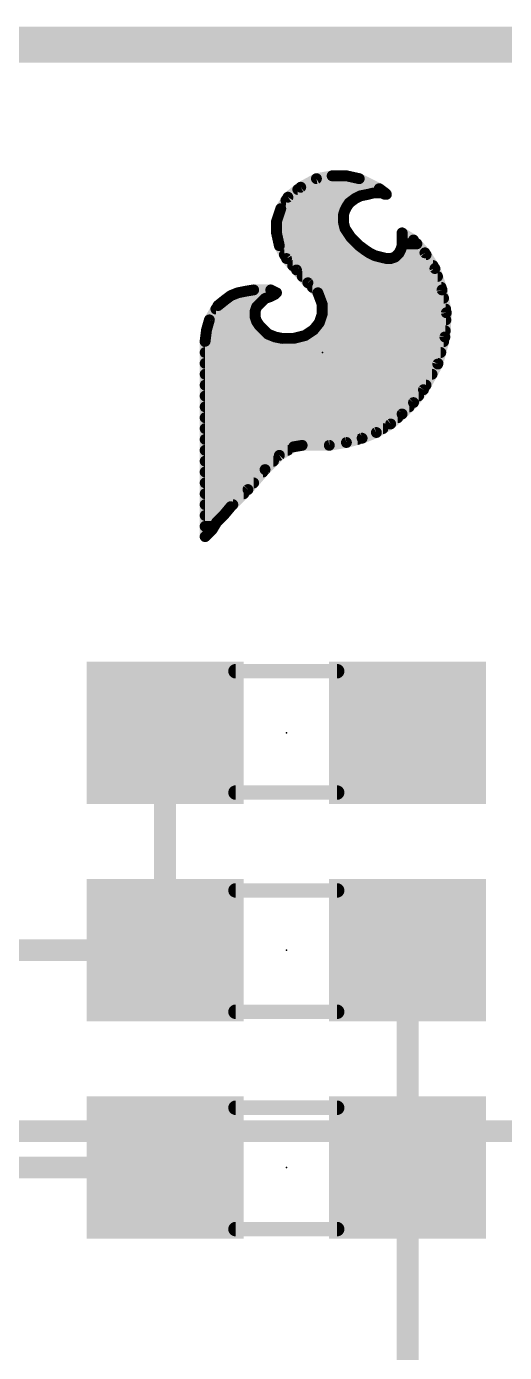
# Model space of a CAD drawing. Extents: x -41 to 66, y -18 to 26.
# Drawn here: x 22.06 to 25.4, y 16.23 to 25.53 of the extents above; entities that cross this region are included whole.
import ezdxf

# ---------------------------------------------------------------- set-up
doc = ezdxf.new("R2010")
doc.units = 0
for name, color, linetype in [('1', 12, 'CONTINUOUS'), ('16', 132, 'CONTINUOUS'), ('20', 31, 'CONTINUOUS'), ('23', 53, 'CONTINUOUS'), ('51', 53, 'CONTINUOUS')]:
    doc.layers.add(name, color=color, linetype=linetype)

# ---------------------------------------------------------------- blocks, each defined once
blk = doc.blocks.new('RECT')
blk.add_solid([(-0.5, -0.5), (0.5, -0.5), (-0.5, 0.5), (0.5, 0.5)])

msp = doc.modelspace()

# ---------------------------------------------------------------- linework, layer by layer
at = {"layer": '1'}
for points, const_width in [([(0, 25.4), (30.48, 25.4)], 0.254), ([(24.087, 24.46), (23.977, 24.4)], 0.0762), ([(24.197, 24.48), (24.087, 24.46)], 0.0762), ([(24.0881, 24.4602), (24.3861, 24.4602)], 0.0762), ([(24.297, 24.48), (24.197, 24.48)], 0.0762), ([(24.387, 24.46), (24.297, 24.48)], 0.0762), ([(24.527, 24.39), (24.387, 24.46)], 0.0762), ([(23.887, 24.33), (23.837, 24.25)], 0.0762), ([(23.977, 24.4), (23.887, 24.33)], 0.0762), ([(23.9564, 24.384), (24.535, 24.384)], 0.0762), ([(24.357, 24.32), (24.397, 24.34)], 0.0762), ([(24.397, 24.34), (24.447, 24.35)], 0.0762), ([(24.447, 24.35), (24.487, 24.36)], 0.0762), ([(24.487, 24.36), (24.547, 24.36)], 0.0762), ([(24.567, 24.36), (24.527, 24.39)], 0.0762), ([(24.547, 24.36), (24.567, 24.35)], 0.0762), ([(24.577, 24.35), (24.567, 24.36)], 0.0762), ([(24.567, 24.35), (24.577, 24.35)], 0.0762), ([(23.837, 24.25), (23.807, 24.16)], 0.0762), ([(23.8309, 24.2316), (24.2842, 24.2316)], 0.0762), ([(23.8731, 24.3078), (24.3407, 24.3078)], 0.0762), ([(24.277, 24.21), (24.287, 24.24)], 0.0762), ([(24.287, 24.24), (24.297, 24.26)], 0.0762), ([(24.297, 24.26), (24.317, 24.29)], 0.0762), ([(24.317, 24.29), (24.357, 24.32)], 0.0762), ([(23.807, 24.16), (23.807, 24.08)], 0.0762), ([(23.807, 24.1554), (24.277, 24.1554)], 0.0762), ([(24.277, 24.15), (24.277, 24.21)], 0.0762), ([(24.287, 24.11), (24.277, 24.15)], 0.0762), ([(23.807, 24.08), (23.827, 23.99)], 0.0762), ([(23.8072, 24.0792), (24.3075, 24.0792)], 0.0762), ([(24.327, 24.05), (24.287, 24.11)], 0.0762), ([(24.387, 23.99), (24.327, 24.05)], 0.0762), ([(24.687, 24.08), (24.687, 23.99)], 0.0762), ([(24.767, 24.03), (24.687, 24.08)], 0.0762), ([(24.687, 24.0792), (24.6883, 24.0792)], 0.0762), ([(23.8241, 24.003), (24.374, 24.003)], 0.0762), ([(23.827, 23.99), (23.877, 23.9)], 0.0762), ([(24.427, 23.96), (24.387, 23.99)], 0.0762), ([(24.457, 23.94), (24.427, 23.96)], 0.0762), ([(24.677, 23.96), (24.667, 23.94)], 0.0762), ([(24.687, 23.99), (24.677, 23.96)], 0.0762), ([(24.687, 24.003), (24.791, 24.003)], 0.0762), ([(24.847, 23.94), (24.767, 24.03)], 0.0762), ([(23.8621, 23.9268), (24.4834, 23.9268)], 0.0762), ([(23.877, 23.9), (23.947, 23.82)], 0.0762), ([(24.497, 23.92), (24.457, 23.94)], 0.0762), ([(24.577, 23.9), (24.497, 23.92)], 0.0762), ([(24.607, 23.9), (24.577, 23.9)], 0.0762), ([(24.637, 23.91), (24.607, 23.9)], 0.0762), ([(24.667, 23.94), (24.637, 23.91)], 0.0762), ([(24.6538, 23.9268), (24.8554, 23.9268)], 0.0762), ([(24.917, 23.83), (24.847, 23.94)], 0.0762), ([(23.9202, 23.8506), (24.9039, 23.8506)], 0.0762), ([(23.947, 23.82), (24.027, 23.73)], 0.0762), ([(23.9875, 23.7744), (24.9355, 23.7744)], 0.0762), ([(24.967, 23.68), (24.917, 23.83)], 0.0762), ([(23.647, 23.68), (23.587, 23.67)], 0.0762), ([(23.767, 23.68), (23.647, 23.68)], 0.0762), ([(23.807, 23.66), (23.767, 23.68)], 0.0762), ([(24.027, 23.73), (24.097, 23.66)], 0.0762), ([(24.0588, 23.6982), (24.9609, 23.6982)], 0.0762), ([(24.997, 23.52), (24.967, 23.68)], 0.0762), ([(23.447, 23.61), (23.397, 23.57)], 0.0762), ([(23.487, 23.64), (23.447, 23.61)], 0.0762), ([(23.463, 23.622), (23.733, 23.622)], 0.0762), ([(23.537, 23.66), (23.487, 23.64)], 0.0762), ([(23.587, 23.67), (23.537, 23.66)], 0.0762), ([(23.667, 23.56), (23.727, 23.62)], 0.0762), ([(23.727, 23.62), (23.757, 23.63)], 0.0762), ([(23.757, 23.63), (23.797, 23.65)], 0.0762), ([(23.797, 23.65), (23.807, 23.66)], 0.0762), ([(24.097, 23.66), (24.127, 23.58)], 0.0762), ([(24.1113, 23.622), (24.9779, 23.622)], 0.0762), ([(24.127, 23.58), (24.127, 23.51)], 0.0762), ([(23.397, 23.57), (23.337, 23.47)], 0.0762), ([(23.3825, 23.5458), (23.6623, 23.5458)], 0.0762), ([(23.657, 23.53), (23.667, 23.56)], 0.0762), ([(23.657, 23.49), (23.657, 23.53)], 0.0762), ([(23.667, 23.46), (23.657, 23.49)], 0.0762), ([(24.127, 23.51), (24.107, 23.45)], 0.0762), ([(24.127, 23.5458), (24.9922, 23.5458)], 0.0762), ([(24.987, 23.35), (24.997, 23.52)], 0.0762), ([(23.317, 23.4), (23.307, 23.32)], 0.0762), ([(23.3162, 23.3934), (23.7236, 23.3934)], 0.0762), ([(23.337, 23.47), (23.317, 23.4)], 0.0762), ([(23.3369, 23.4696), (23.6638, 23.4696)], 0.0762), ([(23.687, 23.43), (23.667, 23.46)], 0.0762), ([(23.747, 23.37), (23.687, 23.43)], 0.0762), ([(24.067, 23.4), (24.007, 23.36)], 0.0762), ([(24.0571, 23.3934), (24.9896, 23.3934)], 0.0762), ([(24.107, 23.45), (24.067, 23.4)], 0.0762), ([(24.1135, 23.4696), (24.994, 23.4696)], 0.0762), ([(23.307, 23.32), (23.307, 21.95)], 0.0762), ([(23.307, 23.3172), (24.9784, 23.3172)], 0.0762), ([(23.797, 23.35), (23.747, 23.37)], 0.0762), ([(23.847, 23.34), (23.797, 23.35)], 0.0762), ([(23.927, 23.34), (23.847, 23.34)], 0.0762), ([(24.007, 23.36), (23.927, 23.34)], 0.0762), ([(24.937, 23.16), (24.987, 23.35)], 0.0762), ([(23.307, 23.241), (24.9583, 23.241)], 0.0762), ([(23.307, 23.1648), (24.9383, 23.1648)], 0.0762), ([(24.837, 22.98), (24.937, 23.16)], 0.0762), ([(23.307, 23.0886), (24.8973, 23.0886)], 0.0762), ([(23.307, 23.0124), (24.855, 23.0124)], 0.0762), ([(23.307, 22.9362), (24.8029, 22.9362)], 0.0762), ([(24.767, 22.89), (24.837, 22.98)], 0.0762), ([(23.307, 22.86), (24.737, 22.86)], 0.0762), ([(24.687, 22.81), (24.767, 22.89)], 0.0762), ([(23.307, 22.7838), (24.6571, 22.7838)], 0.0762), ([(24.607, 22.74), (24.687, 22.81)], 0.0762), ([(23.307, 22.7076), (24.553, 22.7076)], 0.0762), ([(24.407, 22.64), (24.507, 22.68)], 0.0762), ([(24.507, 22.68), (24.607, 22.74)], 0.0762), ([(23.307, 22.6314), (24.3755, 22.6314)], 0.0762), ([(23.827, 22.52), (23.927, 22.58)], 0.0762), ([(23.927, 22.58), (23.987, 22.59)], 0.0762), ([(23.987, 22.59), (24.177, 22.59)], 0.0762), ([(24.177, 22.59), (24.297, 22.61)], 0.0762), ([(24.297, 22.61), (24.407, 22.64)], 0.0762), ([(23.307, 22.5552), (23.8857, 22.5552)], 0.0762), ([(23.307, 22.479), (23.786, 22.479)], 0.0762), ([(23.727, 22.42), (23.827, 22.52)], 0.0762), ([(23.307, 22.4028), (23.7123, 22.4028)], 0.0762), ([(23.607, 22.28), (23.727, 22.42)], 0.0762), ([(23.307, 22.3266), (23.6469, 22.3266)], 0.0762), ([(23.487, 22.16), (23.607, 22.28)], 0.0762), ([(23.307, 22.2504), (23.5774, 22.2504)], 0.0762), ([(23.307, 22.1742), (23.5012, 22.1742)], 0.0762), ([(23.307, 22.098), (23.435, 22.098)], 0.0762), ([(23.387, 22.05), (23.437, 22.1)], 0.0762), ([(23.437, 22.1), (23.487, 22.16)], 0.0762), ([(23.307, 22.0218), (23.3701, 22.0218)], 0.0762), ([(23.307, 21.95), (23.357, 22)], 0.0762), ([(23.357, 22), (23.387, 22.05)], 0.0762), ([(23.026, 20.574), (23.026, 19.05)], 0.1524), ([(23.026, 19.05), (21.717, 19.05)], 0.1524), ([(24.726, 19.05), (24.726, 17.526)], 0.1524), ([(23.026, 17.526), (21.971, 17.526)], 0.1524), ([(24.726, 17.526), (24.726, 15.836)], 0.1524)]:
    msp.add_lwpolyline(points, dxfattribs=dict(at, const_width=const_width))
for points, const_width in [([(24.0836, 24.4787, 1), (24.0904, 24.4413)], 0.0381), ([(24.0881, 24.4793, 1), (24.0881, 24.4412)], 0.0381), ([(24.0961, 24.4433, 1), (24.0779, 24.4767)], 0.0381), ([(24.197, 24.4991, 1), (24.197, 24.461)], 0.0381), ([(24.2004, 24.4613, 1), (24.1936, 24.4987)], 0.0381), ([(24.3011, 24.4986, 1), (24.2929, 24.4614)], 0.0381), ([(24.297, 24.461, 1), (24.297, 24.4991)], 0.0381), ([(24.3955, 24.477, 1), (24.3785, 24.443)], 0.0381), ([(24.3829, 24.4414, 1), (24.3911, 24.4786)], 0.0381), ([(24.3861, 24.4412, 1), (24.3861, 24.4793)], 0.0381), ([(23.8753, 24.345, 1), (23.8987, 24.315)], 0.0381), ([(23.9032, 24.3199, 1), (23.8708, 24.3401)], 0.0381), ([(23.9564, 24.4031, 1), (23.9564, 24.365)], 0.0381), ([(23.9679, 24.4167, 1), (23.9861, 24.3833)], 0.0381), ([(23.9887, 24.385, 1), (23.9653, 24.415)], 0.0381), ([(24.3933, 24.3587, 1), (24.4007, 24.3213)], 0.0381), ([(24.4055, 24.323, 1), (24.3885, 24.357)], 0.0381), ([(24.4424, 24.3685, 1), (24.4516, 24.3315)], 0.0381), ([(24.4507, 24.3313, 1), (24.4433, 24.3687)], 0.0381), ([(24.487, 24.379, 1), (24.487, 24.3409)], 0.0381), ([(24.4916, 24.3415, 1), (24.4824, 24.3785)], 0.0381), ([(24.5384, 24.4052, 1), (24.5156, 24.3748)], 0.0381), ([(24.5185, 24.373, 1), (24.5355, 24.407)], 0.0381), ([(24.5555, 24.377, 1), (24.5385, 24.343)], 0.0381), ([(24.535, 24.365, 1), (24.535, 24.4031)], 0.0381), ([(24.547, 24.3409, 1), (24.547, 24.379)], 0.0381), ([(24.5805, 24.3735, 1), (24.5535, 24.3465)], 0.0381), ([(24.567, 24.3691, 1), (24.567, 24.331)], 0.0381), ([(24.5556, 24.3448, 1), (24.5784, 24.3752)], 0.0381), ([(24.5585, 24.333, 1), (24.5755, 24.367)], 0.0381), ([(24.5635, 24.3365, 1), (24.5905, 24.3635)], 0.0381), ([(24.577, 24.331, 1), (24.577, 24.3691)], 0.0381), ([(23.8309, 24.2507, 1), (23.8309, 24.2126)], 0.0381), ([(23.8208, 24.2601, 1), (23.8532, 24.2399)], 0.0381), ([(23.8551, 24.244, 1), (23.8189, 24.256)], 0.0381), ([(23.8731, 24.3269, 1), (23.8731, 24.2888)], 0.0381), ([(24.3051, 24.234, 1), (24.2689, 24.246)], 0.0381), ([(24.2811, 24.2706, 1), (24.3129, 24.2494)], 0.0381), ([(24.314, 24.2515, 1), (24.28, 24.2685)], 0.0381), ([(24.2842, 24.2126, 1), (24.2842, 24.2507)], 0.0381), ([(24.3056, 24.3052, 1), (24.3284, 24.2748)], 0.0381), ([(24.3329, 24.2794, 1), (24.3011, 24.3006)], 0.0381), ([(24.3485, 24.337, 1), (24.3655, 24.303)], 0.0381), ([(24.3407, 24.2888, 1), (24.3407, 24.3269)], 0.0381), ([(24.3684, 24.3048, 1), (24.3456, 24.3352)], 0.0381), ([(23.807, 24.1745, 1), (23.807, 24.1364)], 0.0381), ([(23.7889, 24.166, 1), (23.8251, 24.154)], 0.0381), ([(23.8261, 24.16, 1), (23.788, 24.16)], 0.0381), ([(24.2961, 24.21, 1), (24.258, 24.21)], 0.0381), ([(24.2589, 24.216, 1), (24.2951, 24.204)], 0.0381), ([(24.2955, 24.1546, 1), (24.2585, 24.1454)], 0.0381), ([(24.27, 24.2485, 1), (24.304, 24.2315)], 0.0381), ([(24.277, 24.1364, 1), (24.277, 24.1745)], 0.0381), ([(23.8256, 24.0841, 1), (23.7884, 24.0759)], 0.0381), ([(23.788, 24.08, 1), (23.8261, 24.08)], 0.0381), ([(23.8072, 24.0983, 1), (23.8072, 24.0602)], 0.0381), ([(24.258, 24.15, 1), (24.2961, 24.15)], 0.0381), ([(24.3029, 24.1206, 1), (24.2711, 24.0994)], 0.0381), ([(24.2685, 24.1054, 1), (24.3055, 24.1146)], 0.0381), ([(24.3075, 24.0602, 1), (24.3075, 24.0983)], 0.0381), ([(24.3405, 24.0635, 1), (24.3135, 24.0365)], 0.0381), ([(24.7061, 24.08, 1), (24.668, 24.08)], 0.0381), ([(24.6971, 24.0962, 1), (24.6769, 24.0638)], 0.0381), ([(24.687, 24.0983, 1), (24.687, 24.0602)], 0.0381), ([(24.6883, 24.0602, 1), (24.6883, 24.0983)], 0.0381), ([(23.8241, 24.0221, 1), (23.8241, 23.984)], 0.0381), ([(23.8437, 23.9993, 1), (23.8103, 23.9807)], 0.0381), ([(23.8084, 23.9859, 1), (23.8456, 23.9941)], 0.0381), ([(24.3111, 24.0394, 1), (24.3429, 24.0606)], 0.0381), ([(24.3984, 24.0052, 1), (24.3756, 23.9748)], 0.0381), ([(24.3735, 23.9765, 1), (24.4005, 24.0035)], 0.0381), ([(24.374, 23.984, 1), (24.374, 24.0221)], 0.0381), ([(24.4376, 23.9759, 1), (24.4164, 23.9441)], 0.0381), ([(24.4156, 23.9448, 1), (24.4384, 23.9752)], 0.0381), ([(24.694, 23.9515, 1), (24.66, 23.9685)], 0.0381), ([(24.687, 24.0221, 1), (24.687, 23.984)], 0.0381), ([(24.668, 23.99, 1), (24.7061, 23.99)], 0.0381), ([(24.7051, 23.984, 1), (24.6689, 23.996)], 0.0381), ([(24.7812, 24.0427, 1), (24.7528, 24.0173)], 0.0381), ([(24.7569, 24.0138, 1), (24.7771, 24.0462)], 0.0381), ([(24.791, 23.984, 1), (24.791, 24.0221)], 0.0381), ([(23.8621, 23.9459, 1), (23.8621, 23.9078)], 0.0381), ([(23.8913, 23.9125, 1), (23.8627, 23.8875)], 0.0381), ([(23.8603, 23.8907, 1), (23.8937, 23.9093)], 0.0381), ([(24.4655, 23.957, 1), (24.4485, 23.923)], 0.0381), ([(24.4464, 23.9241, 1), (24.4676, 23.9559)], 0.0381), ([(24.5016, 23.9385, 1), (24.4924, 23.9015)], 0.0381), ([(24.4834, 23.9078, 1), (24.4834, 23.9459)], 0.0381), ([(24.4885, 23.903, 1), (24.5055, 23.937)], 0.0381), ([(24.577, 23.9191, 1), (24.577, 23.881)], 0.0381), ([(24.5724, 23.8815, 1), (24.5816, 23.9185)], 0.0381), ([(24.601, 23.9181, 1), (24.613, 23.8819)], 0.0381), ([(24.607, 23.881, 1), (24.607, 23.9191)], 0.0381), ([(24.6235, 23.9235, 1), (24.6505, 23.8965)], 0.0381), ([(24.643, 23.8919, 1), (24.631, 23.9281)], 0.0381), ([(24.6538, 23.9459, 1), (24.6538, 23.9078)], 0.0381), ([(24.65, 23.9485, 1), (24.684, 23.9315)], 0.0381), ([(24.6805, 23.9265, 1), (24.6535, 23.9535)], 0.0381), ([(24.6589, 23.966, 1), (24.6951, 23.954)], 0.0381), ([(24.8631, 23.9502, 1), (24.8309, 23.9298)], 0.0381), ([(24.8328, 23.9273, 1), (24.8612, 23.9527)], 0.0381), ([(24.8554, 23.9078, 1), (24.8554, 23.9459)], 0.0381), ([(23.9202, 23.8697, 1), (23.9202, 23.8316)], 0.0381), ([(23.9612, 23.8327, 1), (23.9328, 23.8073)], 0.0381), ([(23.9327, 23.8075, 1), (23.9613, 23.8325)], 0.0381), ([(23.9875, 23.7934, 1), (23.9875, 23.7553)], 0.0381), ([(24.9351, 23.836, 1), (24.8989, 23.824)], 0.0381), ([(24.9009, 23.8198, 1), (24.9331, 23.8402)], 0.0381), ([(24.9039, 23.8316, 1), (24.9039, 23.8697)], 0.0381), ([(24.9355, 23.7553, 1), (24.9355, 23.7934)], 0.0381), ([(23.647, 23.699, 1), (23.647, 23.6609)], 0.0381), ([(23.6501, 23.6612, 1), (23.6439, 23.6988)], 0.0381), ([(23.7755, 23.697, 1), (23.7585, 23.663)], 0.0381), ([(23.767, 23.6609, 1), (23.767, 23.699)], 0.0381), ([(24.0405, 23.7435, 1), (24.0135, 23.7165)], 0.0381), ([(24.0128, 23.7173, 1), (24.0412, 23.7427)], 0.0381), ([(24.0588, 23.7172, 1), (24.0588, 23.6791)], 0.0381), ([(24.9857, 23.6835, 1), (24.9483, 23.6765)], 0.0381), ([(24.9609, 23.6791, 1), (24.9609, 23.7172)], 0.0381), ([(23.4356, 23.6252, 1), (23.4584, 23.5948)], 0.0381), ([(23.4589, 23.5951, 1), (23.4351, 23.6249)], 0.0381), ([(23.463, 23.641, 1), (23.463, 23.6029)], 0.0381), ([(23.4799, 23.6577, 1), (23.4941, 23.6223)], 0.0381), ([(23.4984, 23.6248, 1), (23.4756, 23.6552)], 0.0381), ([(23.5333, 23.6787, 1), (23.5407, 23.6413)], 0.0381), ([(23.5441, 23.6423, 1), (23.5299, 23.6777)], 0.0381), ([(23.5839, 23.6888, 1), (23.5901, 23.6512)], 0.0381), ([(23.5907, 23.6513, 1), (23.5833, 23.6887)], 0.0381), ([(23.721, 23.6381, 1), (23.733, 23.6019)], 0.0381), ([(23.7405, 23.6065, 1), (23.7135, 23.6335)], 0.0381), ([(23.733, 23.6029, 1), (23.733, 23.641)], 0.0381), ([(23.7485, 23.647, 1), (23.7655, 23.613)], 0.0381), ([(23.763, 23.6119, 1), (23.751, 23.6481)], 0.0381), ([(23.7835, 23.6635, 1), (23.8105, 23.6365)], 0.0381), ([(23.8055, 23.633, 1), (23.7885, 23.667)], 0.0381), ([(23.8205, 23.6465, 1), (23.7935, 23.6735)], 0.0381), ([(23.7985, 23.643, 1), (23.8155, 23.677)], 0.0381), ([(24.1148, 23.6667, 1), (24.0792, 23.6533)], 0.0381), ([(24.0835, 23.6465, 1), (24.1105, 23.6735)], 0.0381), ([(24.1113, 23.641, 1), (24.1113, 23.6029)], 0.0381), ([(24.1461, 23.58, 1), (24.108, 23.58)], 0.0381), ([(24.9489, 23.674, 1), (24.9851, 23.686)], 0.0381), ([(24.9779, 23.6029, 1), (24.9779, 23.641)], 0.0381), ([(23.3825, 23.5648, 1), (23.3825, 23.5267)], 0.0381), ([(23.3851, 23.5849, 1), (23.4089, 23.5551)], 0.0381), ([(23.4133, 23.5602, 1), (23.3807, 23.5798)], 0.0381), ([(23.6389, 23.536, 1), (23.6751, 23.524)], 0.0381), ([(23.6751, 23.496, 1), (23.6389, 23.484)], 0.0381), ([(23.6761, 23.53, 1), (23.638, 23.53)], 0.0381), ([(23.6535, 23.5735, 1), (23.6805, 23.5465)], 0.0381), ([(23.6851, 23.554, 1), (23.6489, 23.566)], 0.0381), ([(23.6623, 23.5267, 1), (23.6623, 23.5648)], 0.0381), ([(24.127, 23.5648, 1), (24.127, 23.5267)], 0.0381), ([(24.108, 23.51, 1), (24.1461, 23.51)], 0.0381), ([(24.1451, 23.504, 1), (24.1089, 23.516)], 0.0381), ([(24.1092, 23.5733, 1), (24.1448, 23.5867)], 0.0381), ([(25.016, 23.5189, 1), (24.978, 23.5211)], 0.0381), ([(24.9783, 23.5165, 1), (25.0157, 23.5235)], 0.0381), ([(24.9922, 23.5267, 1), (24.9922, 23.5648)], 0.0381), ([(23.3359, 23.3976, 1), (23.2981, 23.4024)], 0.0381), ([(23.3369, 23.4886, 1), (23.3369, 23.4505)], 0.0381), ([(23.3207, 23.4798, 1), (23.3533, 23.4602)], 0.0381), ([(23.3553, 23.4648, 1), (23.3187, 23.4752)], 0.0381), ([(23.638, 23.49, 1), (23.6761, 23.49)], 0.0381), ([(23.6829, 23.4706, 1), (23.6511, 23.4494)], 0.0381), ([(23.6489, 23.454, 1), (23.6851, 23.466)], 0.0381), ([(23.6638, 23.4505, 1), (23.6638, 23.4886)], 0.0381), ([(23.7005, 23.4435, 1), (23.6735, 23.4165)], 0.0381), ([(23.6711, 23.4194, 1), (23.7029, 23.4406)], 0.0381), ([(24.0776, 23.3841, 1), (24.0564, 23.4159)], 0.0381), ([(24.0889, 23.456, 1), (24.1251, 23.444)], 0.0381), ([(24.1219, 23.4381, 1), (24.0921, 23.4619)], 0.0381), ([(24.1135, 23.4886, 1), (24.1135, 23.4505)], 0.0381), ([(24.994, 23.4505, 1), (24.994, 23.4886)], 0.0381), ([(23.307, 23.3362, 1), (23.307, 23.2981)], 0.0381), ([(23.2881, 23.3224, 1), (23.3259, 23.3176)], 0.0381), ([(23.3261, 23.32, 1), (23.288, 23.32)], 0.0381), ([(23.3162, 23.4124, 1), (23.3162, 23.3743)], 0.0381), ([(23.2987, 23.4052, 1), (23.3353, 23.3948)], 0.0381), ([(23.7236, 23.3743, 1), (23.7236, 23.4124)], 0.0381), ([(23.7541, 23.3877, 1), (23.7399, 23.3523)], 0.0381), ([(23.7335, 23.3565, 1), (23.7605, 23.3835)], 0.0381), ([(23.8007, 23.3687, 1), (23.7933, 23.3313)], 0.0381), ([(23.7899, 23.3323, 1), (23.8041, 23.3677)], 0.0381), ([(23.847, 23.359, 1), (23.847, 23.3209)], 0.0381), ([(23.8433, 23.3213, 1), (23.8507, 23.3587)], 0.0381), ([(23.9224, 23.3585, 1), (23.9316, 23.3215)], 0.0381), ([(23.927, 23.3209, 1), (23.927, 23.359)], 0.0381), ([(23.9964, 23.3759, 1), (24.0176, 23.3441)], 0.0381), ([(24.0116, 23.3415, 1), (24.0024, 23.3785)], 0.0381), ([(24.0571, 23.4124, 1), (24.0571, 23.3743)], 0.0381), ([(24.0521, 23.4119, 1), (24.0819, 23.3881)], 0.0381), ([(24.968, 23.3511, 1), (25.006, 23.3489)], 0.0381), ([(25.0054, 23.3452, 1), (24.9686, 23.3548)], 0.0381), ([(24.9784, 23.2981, 1), (24.9784, 23.3362)], 0.0381), ([(24.9896, 23.3743, 1), (24.9896, 23.4124)], 0.0381), ([(23.307, 23.26, 1), (23.307, 23.2219)], 0.0381), ([(24.9583, 23.2219, 1), (24.9583, 23.26)], 0.0381), ([(23.307, 23.1838, 1), (23.307, 23.1457)], 0.0381), ([(24.9186, 23.1648, 1), (24.9554, 23.1552)], 0.0381), ([(24.9537, 23.1507, 1), (24.9203, 23.1693)], 0.0381), ([(24.9383, 23.1457, 1), (24.9383, 23.1838)], 0.0381), ([(23.307, 23.1076, 1), (23.307, 23.0695)], 0.0381), ([(24.8973, 23.0695, 1), (24.8973, 23.1076)], 0.0381), ([(23.307, 23.0314, 1), (23.307, 22.9933)], 0.0381), ([(23.307, 22.9552, 1), (23.307, 22.9171)], 0.0381), ([(24.8029, 22.9171, 1), (24.8029, 22.9552)], 0.0381), ([(24.8203, 22.9893, 1), (24.8537, 22.9707)], 0.0381), ([(24.852, 22.9683, 1), (24.822, 22.9917)], 0.0381), ([(24.855, 22.9933, 1), (24.855, 23.0314)], 0.0381), ([(23.307, 22.879, 1), (23.307, 22.8409)], 0.0381), ([(24.737, 22.8409, 1), (24.737, 22.879)], 0.0381), ([(24.752, 22.9017, 1), (24.782, 22.8783)], 0.0381), ([(24.7805, 22.8765, 1), (24.7535, 22.9035)], 0.0381), ([(23.307, 22.8028, 1), (23.307, 22.7647)], 0.0381), ([(24.6571, 22.7647, 1), (24.6571, 22.8028)], 0.0381), ([(24.6735, 22.8235, 1), (24.7005, 22.7965)], 0.0381), ([(24.6995, 22.7957, 1), (24.6745, 22.8243)], 0.0381), ([(23.307, 22.7266, 1), (23.307, 22.6885)], 0.0381), ([(24.4972, 22.6963, 1), (24.5168, 22.6637)], 0.0381), ([(24.5141, 22.6623, 1), (24.4999, 22.6977)], 0.0381), ([(24.553, 22.6885, 1), (24.553, 22.7266)], 0.0381), ([(24.5945, 22.7543, 1), (24.6195, 22.7257)], 0.0381), ([(24.6168, 22.7237, 1), (24.5972, 22.7563)], 0.0381), ([(23.307, 22.6505, 1), (23.307, 22.6124)], 0.0381), ([(23.9239, 22.5988, 1), (23.9301, 22.5612)], 0.0381), ([(23.9368, 22.5637, 1), (23.9172, 22.5963)], 0.0381), ([(23.987, 22.609, 1), (23.987, 22.5709)], 0.0381), ([(23.9901, 22.5712, 1), (23.9839, 22.6088)], 0.0381), ([(24.1739, 22.6088, 1), (24.1801, 22.5712)], 0.0381), ([(24.177, 22.5709, 1), (24.177, 22.609)], 0.0381), ([(24.292, 22.6284, 1), (24.302, 22.5916)], 0.0381), ([(24.3001, 22.5912, 1), (24.2939, 22.6288)], 0.0381), ([(24.3755, 22.6124, 1), (24.3755, 22.6505)], 0.0381), ([(24.3999, 22.6577, 1), (24.4141, 22.6223)], 0.0381), ([(24.412, 22.6216, 1), (24.402, 22.6584)], 0.0381), ([(23.307, 22.5743, 1), (23.307, 22.5362)], 0.0381), ([(23.307, 22.4981, 1), (23.307, 22.46)], 0.0381), ([(23.786, 22.46, 1), (23.786, 22.4981)], 0.0381), ([(23.8172, 22.5363, 1), (23.8368, 22.5037)], 0.0381), ([(23.8405, 22.5065, 1), (23.8135, 22.5335)], 0.0381), ([(23.8857, 22.5362, 1), (23.8857, 22.5743)], 0.0381), ([(23.307, 22.4219, 1), (23.307, 22.3838)], 0.0381), ([(23.7135, 22.4335, 1), (23.7405, 22.4065)], 0.0381), ([(23.7123, 22.3838, 1), (23.7123, 22.4219)], 0.0381), ([(23.7415, 22.4076, 1), (23.7125, 22.4324)], 0.0381), ([(23.307, 22.3457, 1), (23.307, 22.3076)], 0.0381), ([(23.6205, 22.2665, 1), (23.5935, 22.2935)], 0.0381), ([(23.6469, 22.3076, 1), (23.6469, 22.3457)], 0.0381), ([(23.307, 22.2695, 1), (23.307, 22.2314)], 0.0381), ([(23.5774, 22.2314, 1), (23.5774, 22.2695)], 0.0381), ([(23.5925, 22.2924, 1), (23.6215, 22.2676)], 0.0381), ([(23.307, 22.1933, 1), (23.307, 22.1552)], 0.0381), ([(23.307, 22.1171, 1), (23.307, 22.079)], 0.0381), ([(23.4224, 22.1122, 1), (23.4516, 22.0878)], 0.0381), ([(23.4505, 22.0865, 1), (23.4235, 22.1135)], 0.0381), ([(23.435, 22.079, 1), (23.435, 22.1171)], 0.0381), ([(23.4735, 22.1735, 1), (23.5005, 22.1465)], 0.0381), ([(23.5016, 22.1478, 1), (23.4724, 22.1722)], 0.0381), ([(23.5012, 22.1552, 1), (23.5012, 22.1933)], 0.0381), ([(23.307, 22.0409, 1), (23.307, 22.0028)], 0.0381), ([(23.3705, 21.9865, 1), (23.3435, 22.0135)], 0.0381), ([(23.3735, 22.0635, 1), (23.4005, 22.0365)], 0.0381), ([(23.3701, 22.0028, 1), (23.3701, 22.0409)], 0.0381), ([(23.4033, 22.0402, 1), (23.3707, 22.0598)], 0.0381), ([(23.2935, 21.9635, 1), (23.3205, 21.9365)], 0.0381), ([(23.288, 21.95, 1), (23.3261, 21.95)], 0.0381), ([(23.3407, 22.0098, 1), (23.3733, 21.9902)], 0.0381), ([(23.0641, 20.574, 1), (22.9879, 20.574)], 0.0762), ([(22.9879, 19.05, 1), (23.0641, 19.05)], 0.0762), ([(23.026, 19.0119, 1), (23.026, 19.0881)], 0.0762), ([(24.7641, 19.05, 1), (24.6879, 19.05)], 0.0762), ([(23.026, 17.4879, 1), (23.026, 17.5641)], 0.0762), ([(24.7641, 17.526, 1), (24.6879, 17.526)], 0.0762), ([(24.6879, 17.526, 1), (24.7641, 17.526)], 0.0762)]:
    msp.add_lwpolyline(points, format="xyb", dxfattribs=dict(at, const_width=const_width))
at = {"layer": '16'}
for points, const_width in [([(0, 25.4), (30.48, 25.4)], 0.254), ([(27.5336, 17.78), (17.907, 17.78)], 0.1524)]:
    msp.add_lwpolyline(points, dxfattribs=dict(at, const_width=const_width))
at = {"layer": '20', "const_width": 0.2032}
msp.add_lwpolyline([(0, 25.4), (30.48, 25.4)], dxfattribs=at)
at = {"layer": '23'}
for p in [(24.13, 23.241), (23.876, 20.574), (23.876, 19.05), (23.876, 17.526)]:
    msp.add_point(p, dxfattribs=at)
at = {"layer": '51', "const_width": 0.1016}
for points in [[(23.52, 21.006), (24.232, 21.006)], [(23.52, 20.155), (24.232, 20.155)], [(24.232, 19.469), (23.52, 19.469)], [(24.232, 18.618), (23.52, 18.618)], [(24.232, 17.945), (23.52, 17.945)], [(24.232, 17.094), (23.52, 17.094)]]:
    msp.add_lwpolyline(points, dxfattribs=at)
at = {"layer": '51', "const_width": 0.0508}
for points in [[(23.52, 21.0314, 1), (23.52, 20.9806)], [(24.232, 20.9806, 1), (24.232, 21.0314)], [(23.52, 20.1804, 1), (23.52, 20.1296)], [(24.232, 20.1296, 1), (24.232, 20.1804)], [(23.52, 19.4944, 1), (23.52, 19.4436)], [(24.232, 19.4436, 1), (24.232, 19.4944)], [(23.52, 18.6434, 1), (23.52, 18.5926)], [(24.232, 18.5926, 1), (24.232, 18.6434)], [(23.52, 17.9704, 1), (23.52, 17.9196)], [(24.232, 17.9196, 1), (24.232, 17.9704)], [(23.52, 17.1194, 1), (23.52, 17.0686)], [(24.232, 17.0686, 1), (24.232, 17.1194)]]:
    msp.add_lwpolyline(points, format="xyb", dxfattribs=at)

# ---------------------------------------------------------------- block references
at = {"layer": '1', "xscale": 1.1}
for p in [(23.026, 20.574), (24.726, 20.574)]:
    msp.add_blockref('RECT', p, dxfattribs=at)
at = {"layer": '1', "xscale": 1.1, "rotation": 180}
for p in [(23.026, 19.05), (24.726, 19.05), (23.026, 17.526), (24.726, 17.526)]:
    msp.add_blockref('RECT', p, dxfattribs=at)
at = {"layer": '51', "xscale": 0.5001, "yscale": 0.95}
for p in [(23.2879, 20.5791), (24.4563, 20.5791)]:
    msp.add_blockref('RECT', p, dxfattribs=at)
at = {"layer": '51', "xscale": 0.5001, "yscale": 0.95, "rotation": 180}
for p in [(23.2958, 19.0449), (24.4642, 19.0449), (23.2958, 17.5209), (24.4642, 17.5209)]:
    msp.add_blockref('RECT', p, dxfattribs=at)

doc.saveas('drawing.dxf')
